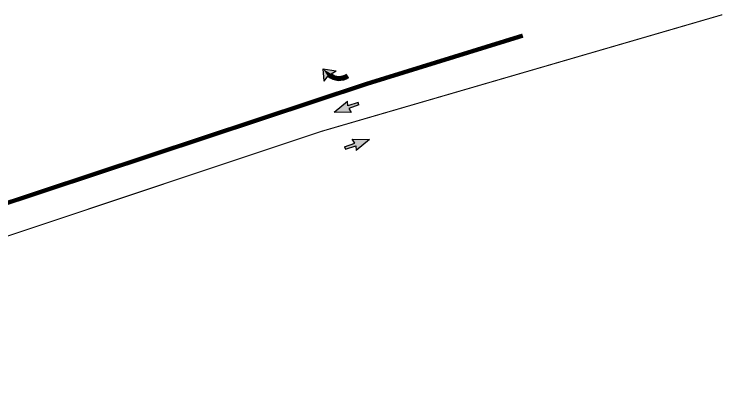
# Model space of a CAD drawing. Extents: x 183304 to 184528, y 666784 to 667526.
# Drawn here: x 183901.1 to 183966.8, y 667226.2 to 667261.2 of the extents above; entities that cross this region are included whole.
import ezdxf

# ---------------------------------------------------------------- set-up
doc = ezdxf.new("R2010")
doc.units = 0
doc.linetypes.add('1-1', pattern=[2, 1, -1])
for name, color, linetype in [('D-D13', 7, 'Continuous'), ('D-Nativ', 7, '1-1'), ('D-Paint', 7, 'Continuous')]:
    doc.layers.add(name, color=color, linetype=linetype)

# ---------------------------------------------------------------- blocks, each defined once
blk = doc.blocks.new('DD-13SS')
at = {"layer": 'D-D13'}
for p, q in [((-0.55, -1.5), (0, 0)), ((0, 0), (0.55, -1.5)), ((-0.125, -1.4), (-0.55, -1.5)), ((-0.125, -2.4), (-0.125, -1.4)), ((0.125, -1.4), (0.55, -1.5)), ((0.125, -2.4), (0.125, -1.4)), ((-0.125, -2.4), (0.125, -2.4))]:
    blk.add_line(p, q, dxfattribs=at)
for points in [[(-0.125, -1.4), (-0.55, -1.5), (0, 0)], [(0.125, -1.4), (0, 0), (-0.125, -1.4)], [(0.55, -1.5), (0, 0), (0.125, -1.4)], [(-0.125, -2.4), (0.125, -1.4), (-0.125, -1.4)], [(0.125, -1.4), (-0.125, -2.4), (0.125, -2.4)]]:
    blk.add_solid(points, dxfattribs=at)
blk = doc.blocks.new('DD-13RR')
at = {"layer": 'D-D13'}
for p, q in [((0, 0), (0.2, -0.52)), ((0, 0), (1, -0.525)), ((1, -0.525), (0.2, -1.45)), ((0.2, -0.9), (0.2, -1.45))]:
    blk.add_line(p, q, dxfattribs=at)
for centre, radius, start in [((0.675, -2.1), 1.65, 106.731), ((0.7, -2.1), 1.3, 112.61986)]:
    blk.add_arc(centre, radius, start, 180, dxfattribs=at)
for points in [[(0.2, -0.52), (0, 0), (1, -0.525)], [(-0.238, -0.726), (0.024, -0.989), (-0.117, -0.653)], [(-0.117, -0.653), (0.134, -0.93), (0.04, -0.577)], [(0.024, -0.989), (-0.117, -0.653), (0.134, -0.93)], [(0.04, -0.577), (0.2, -0.9), (0.118, -0.547)], [(0.134, -0.93), (0.04, -0.577), (0.2, -0.9)], [(0.118, -0.547), (0.2, -0.9), (0.2, -0.52)], [(0.2, -0.9), (1, -0.525), (0.2, -0.52)], [(0.2, -0.9), (0.2, -1.45), (1, -0.525)], [(-0.806, -1.372), (-0.431, -1.46), (-0.731, -1.236)], [(-0.731, -1.236), (-0.358, -1.344), (-0.624, -1.082)], [(-0.431, -1.46), (-0.731, -1.236), (-0.358, -1.344)], [(-0.624, -1.082), (-0.274, -1.239), (-0.509, -0.951)], [(-0.358, -1.344), (-0.624, -1.082), (-0.274, -1.239)], [(-0.509, -0.951), (-0.161, -1.126), (-0.357, -0.812)], [(-0.274, -1.239), (-0.509, -0.951), (-0.161, -1.126)], [(-0.357, -0.812), (-0.069, -1.052), (-0.238, -0.726)], [(-0.161, -1.126), (-0.357, -0.812), (-0.069, -1.052)], [(-0.069, -1.052), (-0.238, -0.726), (0.024, -0.989)], [(-0.975, -2.1), (-0.596, -2.001), (-0.969, -1.957)], [(-0.969, -1.957), (-0.584, -1.896), (-0.954, -1.839)], [(-0.596, -2.001), (-0.969, -1.957), (-0.584, -1.896)], [(-0.954, -1.839), (-0.567, -1.809), (-0.934, -1.737)], [(-0.584, -1.896), (-0.954, -1.839), (-0.567, -1.809)], [(-0.934, -1.737), (-0.54, -1.711), (-0.906, -1.629)], [(-0.567, -1.809), (-0.934, -1.737), (-0.54, -1.711)], [(-0.906, -1.629), (-0.54, -1.711), (-0.858, -1.49)], [(-0.858, -1.49), (-0.492, -1.582), (-0.806, -1.372)], [(-0.54, -1.711), (-0.858, -1.49), (-0.492, -1.582)], [(-0.492, -1.582), (-0.806, -1.372), (-0.431, -1.46)], [(-0.6, -2.1), (-0.975, -2.1), (-0.596, -2.001)]]:
    blk.add_solid(points, dxfattribs=at)

msp = doc.modelspace()

# ---------------------------------------------------------------- linework, layer by layer
at = {"layer": 'D-Nativ', "const_width": 0.1}
for points in [[(183966.772, 667261.129), (183929.552, 667250.304)], [(183929.552, 667250.304), (183857.558, 667226.293)]]:
    msp.add_lwpolyline(points, dxfattribs=at)
at = {"layer": 'D-Nativ', "linetype": '1-1', "const_width": 0.4, "flags": 128}
msp.add_lwpolyline([(183856.089, 667228.99), (183933.767, 667254.712), (183948.262, 667259.192)], dxfattribs=at)

# ---------------------------------------------------------------- block references
at = {"layer": 'D-Paint'}
for name, p, rotation in [('DD-13RR', (183929.835, 667254.975), 123.1681762536312), ('DD-13SS', (183930.743, 667252.085), 109.3354127538109), ('DD-13SS', (183934.03, 667249.553), 289.2508618130001)]:
    msp.add_blockref(name, p, dxfattribs=dict(at, rotation=rotation))

doc.saveas('drawing.dxf')
